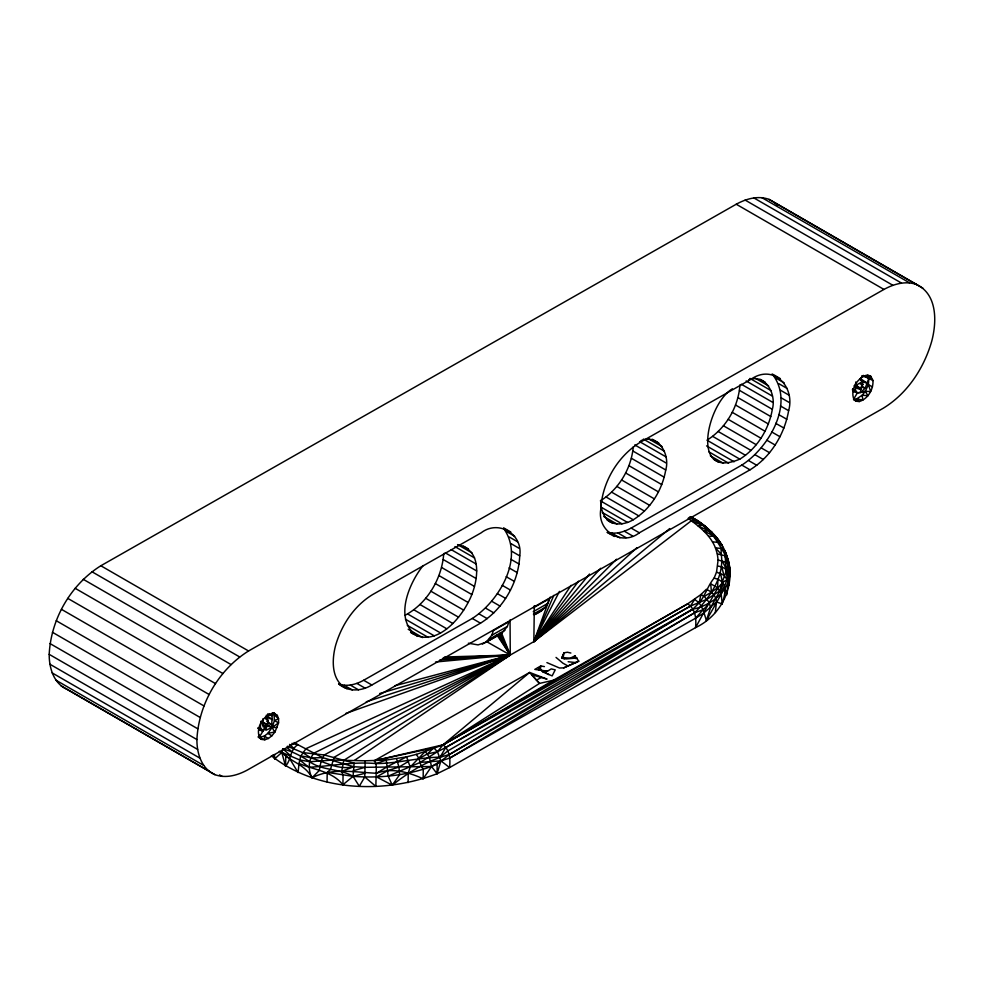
<?xml version="1.0" encoding="UTF-8"?>
<svg xmlns="http://www.w3.org/2000/svg" width="984" height="984" viewBox="0 0 984 984"><rect width="100%" height="100%" fill="white"/><g stroke="black" fill="none" stroke-linecap="round" stroke-linejoin="round"><path stroke-width="1.48" d="M271.35 755.798C317.365 791.862 383.871 794.026 437.093 773.731L437.13 764.187L449.27 754.58L692.847 609.182C714.273 604.705 735.429 586.55 728.689 562.627C724.753 542.098 708.566 526.415 690.793 516.821M408.126 782.612L408.212 773.092L410.23 767.04L425.272 751.395L443.071 744.814L690.399 606.095L707.139 599.182L719.981 590.781C721.862 579.982 728.099 570.425 728.037 559.429C718.135 543.709 709.907 525.308 691.481 517.436M437.13 764.187C410.697 775.195 381.484 778.516 353.059 776.351C339.64 768.27 322.641 771.013 309.714 761.751C301.485 756.081 292.519 751.481 282.838 748.873L281.781 752.489C291.19 762.01 305.421 764.74 311.99 777.815C332.371 767.336 355.015 772.342 376.515 773.252C392.05 767.348 408.692 772.292 423.169 778.774L423.255 769.254C419.59 764.986 420.254 758.602 416.171 754.421L406.552 756.88L386.257 760.066L365.187 760.804L332.776 760.042L309.714 761.751L299.505 759.869L279.247 751.284M416.171 754.421L425.272 751.395L429.356 757.237L431.533 766.511L437.093 773.731L449.59 767.581L695.553 627.632C721.051 615.517 735.479 586.845 728.037 559.429M729.206 585.345L728.689 562.627L725.159 551.384C725.577 562.516 725.454 574.841 729.206 585.345L729.427 567.756L725.159 551.384L721.063 548.432L715.442 547.879C710.313 534.902 698.96 526.305 688.124 518.334M510.044 619.957L510.266 655.036L306.036 748.627L300.735 756.093L299.05 763.436C314.253 770.078 331.682 770.915 342.924 784.74L343.072 775.232L341.694 771.419L343.773 760.361L510.266 655.036L533.845 641.63L691.186 520.88L696.684 520.253C705.553 527.867 716.573 534.041 721.247 545.345M365.187 760.804L364.781 776.966L375.863 786.388L376.306 767.262L376.06 763.596L374.24 760.755L443.071 744.814C449.983 750.214 450.414 759.562 449.59 767.581L440.918 760.853L420.242 762.379L388.176 776.142L392.247 785.171C409.135 771.764 428.249 760.128 449.27 754.58L694.643 612.774L703.056 609.699C713.351 601.138 715.011 586.083 727.164 579.576L729.427 567.756L724.667 555.64L717.311 553.906L715.442 547.879L721.235 554.213C724.679 576.575 709.71 597.768 694.643 612.774L449.725 758.111L440.918 760.853L431.533 766.511L423.169 778.774M669.698 528.568L533.845 641.63L534.324 605.677M553.352 680.276L539.527 683.4L531.508 674.692L547.043 679.12L529.65 672.441L443.071 744.814L553.352 680.276L687.607 603.881C695.651 608.813 696.451 619.145 695.553 627.632L709.267 602.54L704.249 596.402L700.94 594.545L687.607 603.881L443.071 744.814L437.449 751.751L420.242 762.379M327.045 781.911L327.217 772.379L330.464 769.476L334.068 757.311L510.266 655.036L501.434 632.737M431.533 766.511L364.978 767.323L353.674 766.733L322.58 757.606L297.832 744.691C289.874 749.574 291.375 759.82 285.545 766.167L285.778 756.635M863.337 375.384L860.225 378.705L862.402 381.706L862.808 384.486L860.729 389.098L860.631 392.505L857.384 392.874L853.091 391.484M714.138 578.075L716.524 572.147L723.83 575.185L727.164 579.576L721.223 594.188L706.389 620.498L703.056 609.699L699.169 602.835C705.54 595.283 707.693 585.775 714.138 578.075L717.939 579.305L717.607 587.694L721.223 594.188L722.194 603.905L716.463 601.987C716.254 596.033 711.616 591.409 706.303 589.33L700.94 594.545L699.169 602.835L692.847 609.182L447.88 750.89L440.082 757.139C418.52 757.459 397.745 763.473 376.06 763.596C353.441 761.456 331.337 766.155 308.865 767.249L299.505 759.869M563.094 658.517L563.906 652.835L567.424 652.232L570.868 653.032M716.524 572.147L718.111 559.994L717.311 553.906M364.781 776.966L359.308 786.241L353.059 776.351L354.142 763.092L324.24 754.962L302.592 752.563L287.402 746.241M543.033 671.998L547.473 671.174L551.237 668.899L555.222 669.858L552.147 675.897L543.033 671.998L540.474 669.661L540.733 665.971L544.423 666.599M49.2 654.348C50.897 618.997 70.811 584.57 100.835 565.763L736.241 204.229C746.118 198.793 758.074 195.312 769.082 199.395L916.793 284.597C937.703 294.72 936.817 322.567 931.577 341.78C923.742 368.533 907.26 393.625 883.165 408.286L247.759 769.82C237.882 775.257 225.926 778.738 214.918 774.654L67.207 689.452C53.726 683.634 49.077 667.902 49.2 654.348L196.911 739.55C196.8 753.117 201.449 768.836 214.918 774.654M196.911 739.55C198.608 704.212 218.534 669.772 248.558 650.977L883.952 289.431C893.829 283.995 905.784 280.514 916.793 284.597M263.036 718.652L263.036 726.795L266.603 726.893L268.263 720.485L265.754 717.496L267.279 714.901M405.224 615.197C427.45 603.254 441.964 578.457 443.747 553.537M410.992 632.564C433.833 648.161 458.335 621.667 468.126 602.479C477.634 585.566 484.423 550.966 458.999 545.136M346.897 688.677C331.005 680.989 331.694 659.821 335.667 645.209C341.62 624.877 354.154 605.824 372.469 594.68L481.102 532.861C498.494 519.257 523.156 534.238 519.736 555.874C518.457 582.725 503.316 608.899 480.499 623.192L371.866 684.999C361.718 691.309 348.127 692.146 338.693 683.941C347.057 687.041 356.147 684.397 363.662 680.264L472.295 618.456C498.986 601.286 524.903 557.965 503.574 528.346M640.805 440.697C658.591 433.341 670.301 454.743 665.737 469.971C662.269 489.971 650.67 509.023 633.241 519.773L600.412 500.844C618.838 489.306 631.347 468.519 633.241 446.908M748.775 379.689C766.253 373.588 776.499 394.768 772.329 409.319C768.848 429.332 757.25 448.372 739.82 459.134L706.992 440.192C725.811 428.409 738.467 407.007 739.931 384.879M607.558 532.086C615.529 534.755 624.041 531.864 631.138 528.076L741.825 465.088C768.701 447.868 795.367 403.132 772.145 373.932M788.627 410.685C795.429 386.872 773.486 363.219 750.632 379.504L639.944 442.48C617.128 456.773 601.987 482.935 600.707 509.798C597.288 531.434 621.949 546.415 639.342 532.799L750.029 469.823C770.73 457.056 784.494 434.436 788.627 410.685L780.423 405.949M853.681 399.541L856.228 401.226L859.303 401.534C867.986 398.901 873.46 389.443 872.98 380.574L870.779 376.269L868.712 375.433M299.05 763.436L298.066 772.526L289.936 759.07L281.781 752.489L274.708 758.849L272.962 754.925M715.331 612.54L716.463 601.987L703.56 613.192L695.688 618.161L449.725 758.111M721.223 594.188L722.637 582.934L720.411 573.155M855.809 381.94L855.502 390.759L857.384 392.874L865.305 391.361L870.68 391.546L868.38 384.596L868.884 378.2L867.691 375.015L872.98 380.574L863.521 375.593M272.051 713.277C272.789 719.575 269.727 726.684 275.003 731.948L271.904 735.761L268.386 738.48L264.893 739.747L261.818 739.439L258.005 736.905M722.194 603.905C724.556 595.591 728.344 583.819 717.939 579.305M272.9 712.65L275.114 713.732L272.051 713.425C262.654 716.229 255.594 728.221 259.555 737.582L261.818 739.439L259.173 737.434L262.974 731.087L260.317 727.299L260.772 724.027L263.355 722.748L260.674 721.764L266.283 723.941L265.84 730.251L272.162 727.397L278.546 722.908L278.583 718.787L277.39 715.602L273.22 712.662M258.731 734.359L259.173 737.434L264.29 736.106L267.796 733.4L275.003 731.948L278.546 722.908L274.45 720.546L274.019 714.679L272.851 712.969M437.093 773.731L440.918 760.853L437.449 751.751L433.796 747.852L374.24 760.755L529.65 672.441L539.527 683.4L443.071 744.814M563.475 654.237L562.221 658.419L563.217 655.553L561.926 657.583L564.349 658.985M861.836 375.765L868.884 378.2L865.231 388.127L860.631 392.505L865.305 391.361L868.38 384.596L872.476 386.958M574.102 658.357L574.902 655.861L578.764 661.199L563.709 667.878L559.527 668.013L546.907 662.613M706.389 620.498L710.51 607.78L719.981 590.781M271.904 735.761L267.796 733.4L272.162 727.397L274.45 720.546L278.583 718.787L274.019 714.679L277.39 715.602L273.294 712.81M486.182 642.158L491.766 635.295L493.402 630.547L508.986 621.679L507.35 626.439L501.766 633.302L486.182 642.158L478.076 644.901L468.347 643.216M534.152 614.865C541.175 611.876 547.694 606.722 549.158 598.826L533.574 607.682M636.968 547.67L533.845 641.63L550.191 597.14M539.097 670.116L540.733 665.971L534.792 669.403L547.473 671.174M577.116 657.976L565.96 658.96L561.926 657.583L563.906 652.835M499.368 634.754L510.266 655.036L324.24 754.962L321.104 761.062L319.283 770.484L311.99 777.815C307.918 769.808 308.238 760.349 313.847 753.191L510.266 655.036L500.032 633.179M616.55 559.232L533.845 641.63L553.795 595.394M258.767 729.833L262.974 731.087L266.283 723.941L263.577 722.92M600.707 568.285L533.845 641.63L559.429 591.396M440.082 757.139L445.727 747.508L690.399 606.095L694.692 599.416L699.169 602.835M852.796 388.963L857.384 392.874L853.583 399.221L856.228 401.226L853.964 399.369C850.004 390.021 857.052 378.016 866.461 375.212L870.779 376.269M589.514 574.053L533.845 641.63L571.064 585.345M423.12 565.554C408.655 583.819 393.256 620.055 417.548 636.353M533.845 641.63L578.506 581.236M257.919 728.172L262.974 731.087L266.603 726.893L264.229 725.06M695.688 618.161L703.056 609.699M418.84 758.676L427.45 753.904L433.796 747.852M732.416 388.828C707.57 403.059 689.255 480.586 739.82 459.134M342.924 784.74L353.059 776.351L364.83 773.326M711.432 592.196L717.607 587.694L710.719 583.819L711.432 592.196L704.249 596.402M354.646 760.251L510.266 655.036L498.347 635.455M376.515 773.252L387.536 766.524L406.552 756.88L410.23 767.04M408.692 761.284L398.951 767.102L387.967 770.521L376.528 776.905L392.247 785.171L399.627 774.703L398.951 767.102L396.552 758.775M491.766 635.295L507.35 626.439M533.242 611.704L547.522 603.573M489.343 639.206L504.915 630.338M533.402 614.127L545.087 607.485M482.394 644.077L501.766 633.302M534.25 614.569L541.938 610.437M536.489 680.178L541.495 677.324M692.847 609.182L445.727 747.508L437.449 751.751L427.45 753.904M575.763 658.604L574.902 655.861L570.388 658.136L561.926 657.583M606.968 519.847C614.569 526.096 625.307 524.497 633.241 519.773M563.709 667.878L578.764 661.199M341.694 771.419L353.674 766.733C334.732 771.198 319.062 757.397 300.735 756.093M345.728 713.474L510.266 655.036L496.723 634.717M376.06 763.596L386.257 760.066L388.176 776.142M366.282 701.801L510.266 655.036L486.305 641.457M379.689 693.523L510.266 655.036L444.473 657.017M353.317 770.73L364.978 767.323M394.818 685.75L510.266 655.036L442.849 658.271M689.759 516.858L702.527 525.001L712.293 532.688L710.091 530.905L703.695 530.819L716.623 537.584L721.961 544.915L723.019 548.26M435.543 662.011L510.266 655.036L439.983 659.907M322.58 757.606L311.055 757.951L302.592 752.563M568.149 661.728L575.972 662.626M708.591 536.268L713.843 536.194L721.961 544.915L717.988 542.209L712.527 541.975M266.443 725.786L272.162 727.397L277.303 727.484M353.059 776.351L327.217 772.379M718.111 559.994L725.54 562.172L728.099 564.668L728.64 572.897L726.856 594.779L725.159 589.477M854.358 385.913L858.06 388.643L860.729 389.098L858.688 387.093M717.853 566.095C723.129 566.575 728.886 570.142 729.304 575.874L729.181 566.317M291.879 743.375L297.832 744.691L294.093 742.502M861.308 381.632L866.855 382.961L860.582 378.705M861 387.032L865.231 388.127L861.443 385.937M860.287 383.034L862.808 384.486L859.143 383.465L855.182 385.814L858.06 388.643M691.186 520.88L704.987 526.083L706.574 528.248M265.532 716.992L272.568 719.562L266.209 715.343M259.173 737.434L264.893 739.747L264.29 736.106L268.386 738.48M267.734 713.867L271.621 715.614L269.173 714.138M267.599 722.822L271.559 724.605L266.676 721.161M688.935 517.572L694.126 519.946M860.41 379.972L866.855 382.961M696.02 520.573L698.579 521.791L690.891 516.932M707.102 530.253L697.877 525.665L702.527 525.001L713.843 536.194M854.26 385.789L860.729 389.098L855.207 384.178M262.728 724.913L266.603 726.893M858.171 387.708L860.729 389.098M860.151 383.034L862.808 384.486M568.014 666.008L562.811 663.118L556.034 657.423M769.082 199.395L923.066 288.324M761.801 197.612L909.524 282.814M753.732 197.845L901.455 283.048M745.122 200.072L892.845 285.274M736.241 204.229L883.952 289.431M773.252 374.474L780.349 378.656M775.995 378.163L784.211 382.899M778.824 383.662L787.028 388.397M780.521 390.267L788.737 395.002M760.103 379.332L765.355 382.358M755.466 378.348L768.602 385.925M749.968 378.434L770.976 390.55M781.062 397.77L789.279 402.505M746.155 380.968L772.415 396.122M741.358 384.264L772.87 402.431M739.501 390.39L772.329 409.319M778.615 414.559L786.819 419.295M737.975 397.634L770.804 416.564M775.699 423.317L783.904 428.052M735.528 405.014L768.344 423.956M771.764 431.988L779.968 436.724M732.207 412.308L765.035 431.25M766.93 440.278L775.134 445.014M728.135 419.307L760.964 438.237M723.424 425.764L756.253 444.707M761.333 447.966L769.537 452.702M718.222 431.521L751.05 450.451M755.159 454.793L763.363 459.528M712.699 436.379L745.515 455.309M748.59 460.561L756.794 465.297M741.825 465.088L750.029 469.823M706.561 445.887L734.125 461.791M708.923 451.853L728.615 463.218M710.325 455.789L723.461 463.366M713.548 459.196L718.8 462.222M652.207 439.221L658.776 442.997M648.886 438.987L662.023 446.564M643.388 439.085L664.397 451.201M639.575 441.619L665.836 456.761M634.766 444.903L666.279 463.083M632.921 451.041L665.737 469.971M631.396 458.286L664.225 477.215M628.936 465.666L661.765 484.595M625.627 472.96L658.456 491.889M621.556 479.946L654.372 498.876M616.845 486.416L649.674 505.346M611.642 492.16L644.471 511.102M606.107 497.018L638.936 515.96M601.286 507.289L627.546 522.43M631.138 528.076L639.342 532.799M602.343 512.504L622.036 523.857M603.745 516.44L616.87 524.005M624.385 531.237L632.589 535.96M617.841 532.922L626.045 537.658M611.704 533.094L619.92 537.83M607.276 532.295L609.625 533.648M607.349 532.43L614.385 536.477M503.783 527.965L510.819 532.024M506.465 531.52L514.669 536.255M509.294 537.018L517.498 541.754M510.991 543.623L519.195 548.359M511.532 551.138L519.736 555.874M510.893 559.318L519.097 564.041M509.085 567.916L517.289 572.651M463.218 545.972L468.47 548.998M457.572 544.57L472.025 552.897M454.928 546.6L474.62 557.965M506.17 576.686L514.374 581.421M451.25 549.662L476.194 564.041M502.234 585.345L510.438 590.08M445.174 552.787L476.687 570.966M443.267 559.564L476.096 578.494M497.387 593.647L505.604 598.383M441.607 567.485L474.436 586.415M491.803 601.322L500.007 606.058M438.925 575.554L471.742 594.496M485.629 608.149L493.833 612.884M435.297 583.537L468.126 602.479M479.06 613.918L487.264 618.653M430.844 591.187L463.661 610.117M472.295 618.456L480.499 623.192M425.691 598.26L458.519 617.189M420.008 604.545L452.824 623.475M413.957 609.859L446.773 628.788M407.72 614.028L440.549 632.97M405.433 619.219L434.325 635.873M407.29 625.32L428.298 637.435M408.2 629.268L422.653 637.595M410.537 632.232L413.169 633.745M363.662 680.264L371.866 684.999M356.897 683.425L365.101 688.16M350.353 685.122L358.557 689.858M344.228 685.294L352.432 690.03M338.619 683.819L342.137 685.848M100.835 565.763L248.558 650.977M91.93 571.729L239.653 656.943M83.283 579.318L231.006 664.532M75.165 588.309L222.876 673.511M67.81 598.407L215.521 683.622M61.439 609.33L209.162 694.532M56.26 620.732L203.983 705.934M52.423 632.269L200.146 717.471M50.049 643.585L197.759 728.787M49.913 664.225L197.624 749.427M52.152 672.908L199.875 758.123M55.867 680.153L203.59 765.355M219.53 774.9L222.2 776.438M60.934 685.725L208.645 770.927M852.931 389.233L855.502 390.759L853.14 388.828M540.474 669.661L548.777 674.581M267.094 724.384L272.162 727.397M612.22 522.873C603.598 519.146 600.621 509.085 600.695 500.401M852.329 389.836L857.384 392.874M265.68 718.91L268.263 720.485M260.883 721.235L263.355 722.748M258.103 728L262.974 731.087M699.636 522.504L704.987 526.083M853.054 388.951L855.502 390.759M282.838 748.873L290.452 755.528M286.811 747.213L291.842 751.837M289.579 744.396L293.933 748.418M710.091 530.905L716.623 537.584M775.343 203.122L777.372 205.348M724.667 551.999L726.61 555.923M722.071 560.548L726.672 569.945M538.309 667.706L539.318 669.993M281.781 752.489L285.545 766.167M728.517 573.082L729.193 575.788M721.801 566.87L723.83 575.185M709.267 602.54L710.51 607.78M718.418 539.958L719.009 543.045M574.902 655.861L575.246 658.271M274.487 754.568L274.708 758.849M721.063 548.432L721.235 554.213M865.305 391.361L862.205 395.187L856.916 398.729L853.583 399.221L859.303 401.534L856.916 398.729L862.796 400.267L862.205 395.187L867.937 395.752L865.305 391.361"/></g></svg>
